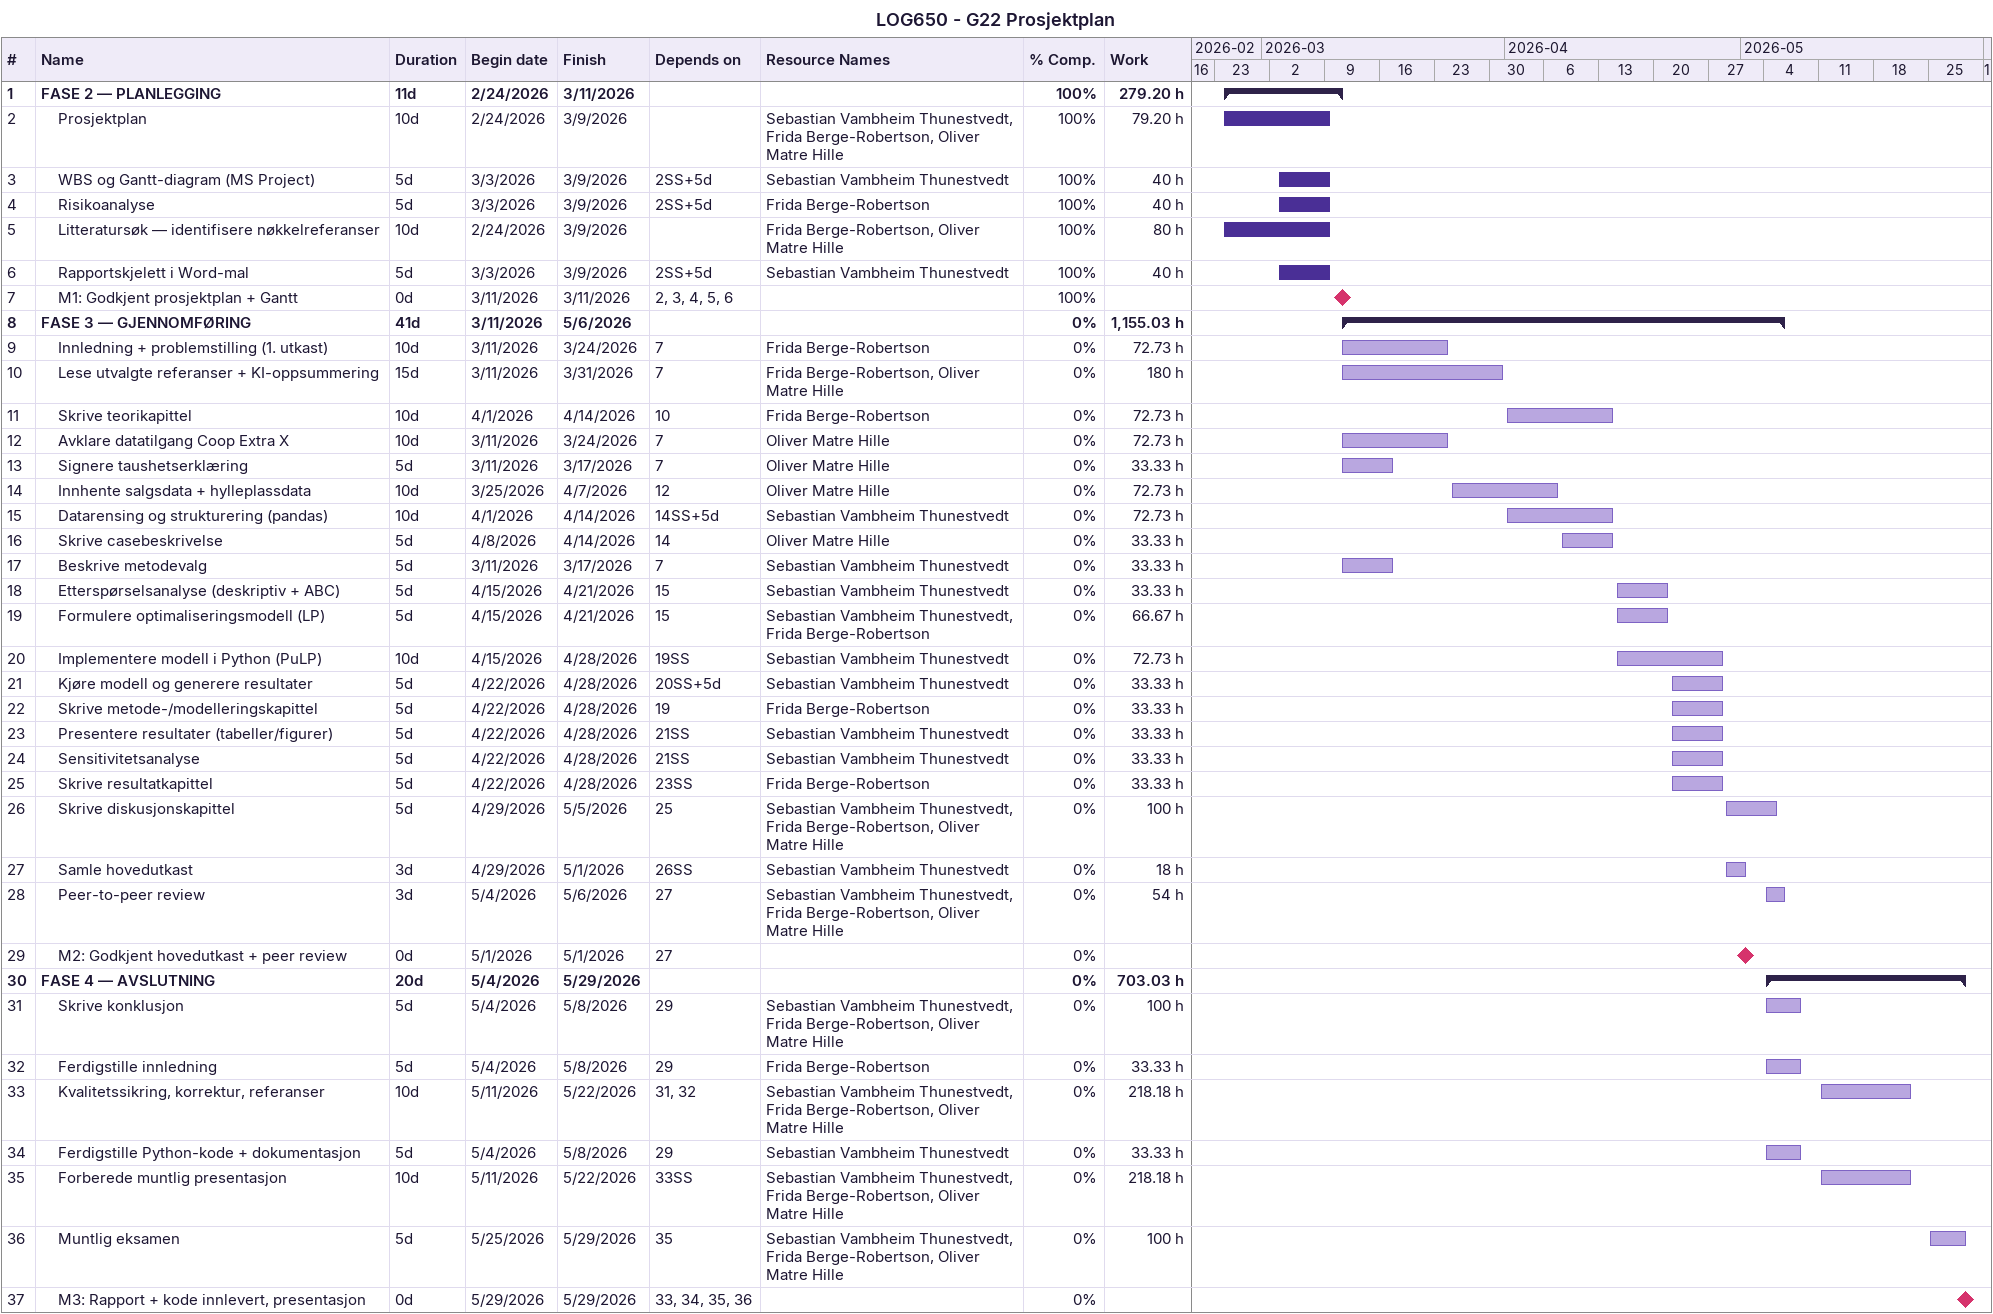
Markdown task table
LOG650 - G22 Prosjektplan

| ID | Level | Task | Duration | Start | Finish | Predecessors | Resources | % complete | Work (h) |
|---|---|---|---|---|---|---|---|---|---|
| 1 | 1 | **FASE 2 — PLANLEGGING** | 11d | 2026-02-24 | 2026-03-11 |  |  | 100 | 279.20 |
| 2 | 2 | Prosjektplan | 10d | 2026-02-24 | 2026-03-09 |  | Sebastian Vambheim Thunestvedt, Frida Berge-Robertson, Oliver Matre Hille | 100 | 79.20 |
| 3 | 2 | WBS og Gantt-diagram (MS Project) | 5d | 2026-03-03 | 2026-03-09 | 2SS+5d | Sebastian Vambheim Thunestvedt | 100 | 40 |
| 4 | 2 | Risikoanalyse | 5d | 2026-03-03 | 2026-03-09 | 2SS+5d | Frida Berge-Robertson | 100 | 40 |
| 5 | 2 | Litteratursøk — identifisere nøkkelreferanser | 10d | 2026-02-24 | 2026-03-09 |  | Frida Berge-Robertson, Oliver Matre Hille | 100 | 80 |
| 6 | 2 | Rapportskjelett i Word-mal | 5d | 2026-03-03 | 2026-03-09 | 2SS+5d | Sebastian Vambheim Thunestvedt | 100 | 40 |
| 7 | 2 | M1: Godkjent prosjektplan + Gantt | 0d | 2026-03-11 | 2026-03-11 | 2, 3, 4, 5, 6 |  | 100 |  |
| 8 | 1 | **FASE 3 — GJENNOMFØRING** | 41d | 2026-03-11 | 2026-05-06 |  |  | 0 | 1155.03 |
| 9 | 2 | Innledning + problemstilling (1. utkast) | 10d | 2026-03-11 | 2026-03-24 | 7 | Frida Berge-Robertson | 0 | 72.73 |
| 10 | 2 | Lese utvalgte referanser + KI-oppsummering | 15d | 2026-03-11 | 2026-03-31 | 7 | Frida Berge-Robertson, Oliver Matre Hille | 0 | 180 |
| 11 | 2 | Skrive teorikapittel | 10d | 2026-04-01 | 2026-04-14 | 10 | Frida Berge-Robertson | 0 | 72.73 |
| 12 | 2 | Avklare datatilgang Coop Extra X | 10d | 2026-03-11 | 2026-03-24 | 7 | Oliver Matre Hille | 0 | 72.73 |
| 13 | 2 | Signere taushetserklæring | 5d | 2026-03-11 | 2026-03-17 | 7 | Oliver Matre Hille | 0 | 33.33 |
| 14 | 2 | Innhente salgsdata + hylleplassdata | 10d | 2026-03-25 | 2026-04-07 | 12 | Oliver Matre Hille | 0 | 72.73 |
| 15 | 2 | Datarensing og strukturering (pandas) | 10d | 2026-04-01 | 2026-04-14 | 14SS+5d | Sebastian Vambheim Thunestvedt | 0 | 72.73 |
| 16 | 2 | Skrive casebeskrivelse | 5d | 2026-04-08 | 2026-04-14 | 14 | Oliver Matre Hille | 0 | 33.33 |
| 17 | 2 | Beskrive metodevalg | 5d | 2026-03-11 | 2026-03-17 | 7 | Sebastian Vambheim Thunestvedt | 0 | 33.33 |
| 18 | 2 | Etterspørselsanalyse (deskriptiv + ABC) | 5d | 2026-04-15 | 2026-04-21 | 15 | Sebastian Vambheim Thunestvedt | 0 | 33.33 |
| 19 | 2 | Formulere optimaliseringsmodell (LP) | 5d | 2026-04-15 | 2026-04-21 | 15 | Sebastian Vambheim Thunestvedt, Frida Berge-Robertson | 0 | 66.67 |
| 20 | 2 | Implementere modell i Python (PuLP) | 10d | 2026-04-15 | 2026-04-28 | 19SS | Sebastian Vambheim Thunestvedt | 0 | 72.73 |
| 21 | 2 | Kjøre modell og generere resultater | 5d | 2026-04-22 | 2026-04-28 | 20SS+5d | Sebastian Vambheim Thunestvedt | 0 | 33.33 |
| 22 | 2 | Skrive metode-/modelleringskapittel | 5d | 2026-04-22 | 2026-04-28 | 19 | Frida Berge-Robertson | 0 | 33.33 |
| 23 | 2 | Presentere resultater (tabeller/figurer) | 5d | 2026-04-22 | 2026-04-28 | 21SS | Sebastian Vambheim Thunestvedt | 0 | 33.33 |
| 24 | 2 | Sensitivitetsanalyse | 5d | 2026-04-22 | 2026-04-28 | 21SS | Sebastian Vambheim Thunestvedt | 0 | 33.33 |
| 25 | 2 | Skrive resultatkapittel | 5d | 2026-04-22 | 2026-04-28 | 23SS | Frida Berge-Robertson | 0 | 33.33 |
| 26 | 2 | Skrive diskusjonskapittel | 5d | 2026-04-29 | 2026-05-05 | 25 | Sebastian Vambheim Thunestvedt, Frida Berge-Robertson, Oliver Matre Hille | 0 | 100 |
| 27 | 2 | Samle hovedutkast | 3d | 2026-04-29 | 2026-05-01 | 26SS | Sebastian Vambheim Thunestvedt | 0 | 18 |
| 28 | 2 | Peer-to-peer review | 3d | 2026-05-04 | 2026-05-06 | 27 | Sebastian Vambheim Thunestvedt, Frida Berge-Robertson, Oliver Matre Hille | 0 | 54 |
| 29 | 2 | M2: Godkjent hovedutkast + peer review | 0d | 2026-05-01 | 2026-05-01 | 27 |  | 0 |  |
| 30 | 1 | **FASE 4 — AVSLUTNING** | 20d | 2026-05-04 | 2026-05-29 |  |  | 0 | 703.03 |
| 31 | 2 | Skrive konklusjon | 5d | 2026-05-04 | 2026-05-08 | 29 | Sebastian Vambheim Thunestvedt, Frida Berge-Robertson, Oliver Matre Hille | 0 | 100 |
| 32 | 2 | Ferdigstille innledning | 5d | 2026-05-04 | 2026-05-08 | 29 | Frida Berge-Robertson | 0 | 33.33 |
| 33 | 2 | Kvalitetssikring, korrektur, referanser | 10d | 2026-05-11 | 2026-05-22 | 31, 32 | Sebastian Vambheim Thunestvedt, Frida Berge-Robertson, Oliver Matre Hille | 0 | 218.18 |
| 34 | 2 | Ferdigstille Python-kode + dokumentasjon | 5d | 2026-05-04 | 2026-05-08 | 29 | Sebastian Vambheim Thunestvedt | 0 | 33.33 |
| 35 | 2 | Forberede muntlig presentasjon | 10d | 2026-05-11 | 2026-05-22 | 33SS | Sebastian Vambheim Thunestvedt, Frida Berge-Robertson, Oliver Matre Hille | 0 | 218.18 |
| 36 | 2 | Muntlig eksamen | 5d | 2026-05-25 | 2026-05-29 | 35 | Sebastian Vambheim Thunestvedt, Frida Berge-Robertson, Oliver Matre Hille | 0 | 100 |
| 37 | 2 | M3: Rapport + kode innlevert, presentasjon | 0d | 2026-05-29 | 2026-05-29 | 33, 34, 35, 36 |  | 0 |  |
